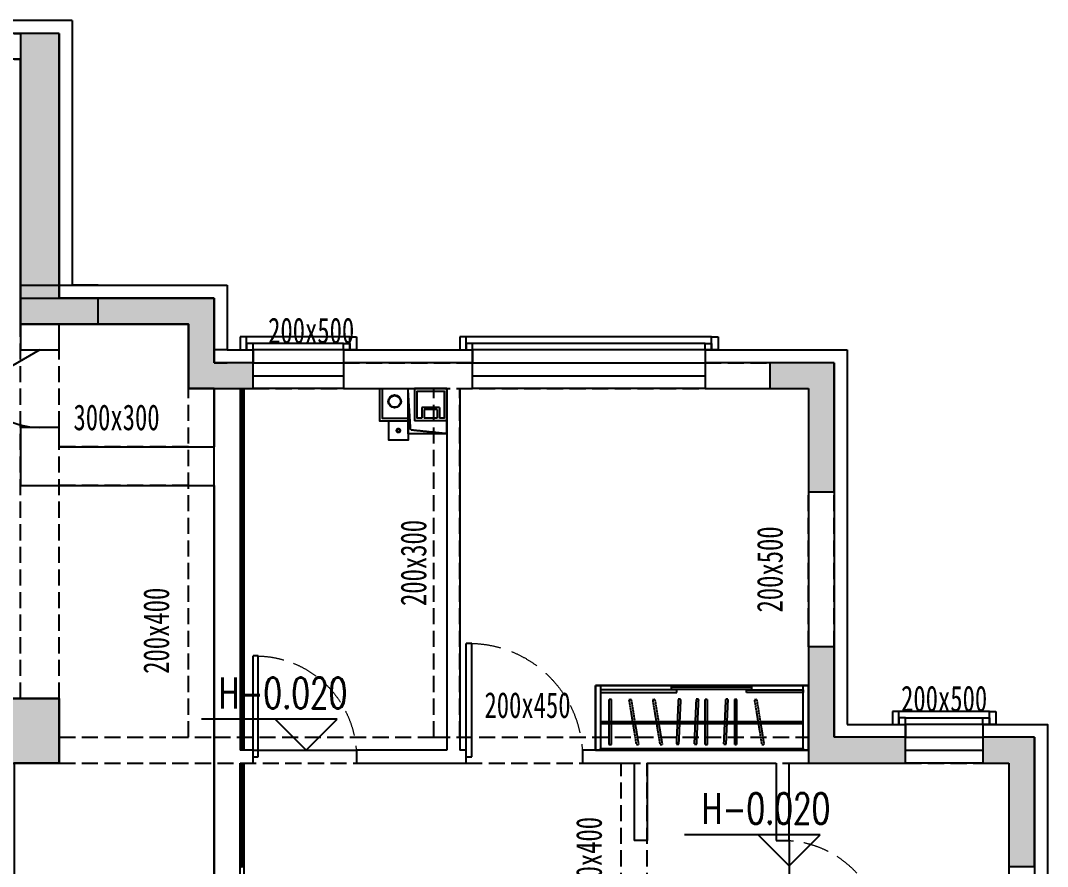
# Model space of a CAD drawing. Header units: millimetres. Extents: x -28014 to 297841, y -81741 to 47579.
# Drawn here: x 116794 to 124744, y 8277 to 14827 of the extents above; entities that cross this region are included whole.
import ezdxf
from ezdxf.enums import TextEntityAlignment as Align

# ---------------------------------------------------------------- set-up
doc = ezdxf.new("R2010")
doc.units = ezdxf.units.MM
doc.header["$MEASUREMENT"] = 0
for name, pattern in [('__DASH', [0.35, 0.25, -0.1]), ('B1户型卧室平面图$0$DASH', [0.35, 0.25, -0.1]), ('DASH', [0.35, 0.25, -0.1])]:
    doc.linetypes.add(name, pattern=pattern)
for name, color, linetype in [('A-墙体-填充墙', 4, 'Continuous'), ('A-墙体-面层', 6, 'Continuous'), ('A-暖通-设备', 20, 'Continuous'), ('A-楼面-下部', 23, 'Continuous'), ('A-楼面-家具', 8, 'Continuous'), ('A-楼面-装饰', 41, 'Continuous'), ('A-注释-填充', 8, 'Continuous'), ('A-注释-标高', 3, 'Continuous'), ('A-立面-线2', 132, 'Continuous'), ('A-结构-梁体', 5, 'DASH'), ('A-设备', 30, 'Continuous'), ('A-门窗', 2, 'Continuous'), ('AR9-剪力墙（柱）填充', 250, 'Continuous'), ('AR9-剪力墙（柱）线', 6, 'Continuous'), ('AR9-墙线', 160, 'Continuous'), ('AR9-建筑幕墙（窗）', 12, 'Continuous'), ('AR9-建筑给排水（立管）', 4, 'Continuous'), ('AR9-梁', 1, 'DASH'), ('FC-平面高差线', 144, 'Continuous'), ('FF-平面文字', 50, 'Continuous'), ('FF-门', 20, 'Continuous'), ('SURFACE', 6, 'Continuous'), ('装饰', 152, 'Continuous')]:
    doc.layers.add(name, color=color, linetype=linetype)
doc.styles.add('_TCH_DIM', font='SIMPLEX', dxfattribs={"bigfont": 'GBCBIG'})
doc.styles.add('宋体', font='', dxfattribs={"width": 0.8})
doc.styles.get('宋体').set_extended_font_data('SimSun')

# ---------------------------------------------------------------- blocks, each defined once
blk = doc.blocks.new('rw332')
at = {"layer": 'AR9-墙线', "ltscale": 10, "extrusion": (0, 0, -1)}
for p, q in [((-250, 0), (-250, -250)), ((0, 0), (-250, 0)), ((0, 0), (0, -250)), ((-193.1, -145), (-193.1, -230)), ((-56.9, -145), (-193.1, -145)), ((-56.9, -145), (-56.9, -230)), ((-175.6, -162.5), (-175.6, -230)), ((-74.4, -162.5), (-175.6, -162.5)), ((-74.4, -162.5), (-74.4, -230)), ((0, -250), (-250, -250))]:
    blk.add_line(p, q, dxfattribs=at)
at = {"layer": 'AR9-墙线', "ltscale": 10}
blk.add_line((-74.4, -230), (-175.6, -230), dxfattribs=at)
at = {"layer": 'AR9-墙线'}
for points in [[(-520, 0), (-520, -250), (-300, -250)], [(-500, 0), (-500, -230), (-300, -230)]]:
    blk.add_lwpolyline(points, dxfattribs=at)
at = {"layer": 'AR9-墙线', "linetype": 'DASH', "ltscale": 0.5}
for points in [[(0, -350), (-300, -350), (-300, 0)], [(0, -350), (-279.5, -320.6), (-300, 0)]]:
    blk.add_lwpolyline(points, dxfattribs=at)
at = {"layer": 'AR9-墙线', "ltscale": 10}
blk.add_lwpolyline([(-193.1, -230), (-230, -230), (-230, -20), (-20, -20), (-20, -230), (-56.9, -230)], dxfattribs=at)
at = {"layer": 'AR9-建筑给排水（立管）'}
for radius in [50, 45]:
    blk.add_circle((-403.7, -98.7), radius, dxfattribs=at)
blk = doc.blocks.new('$DorLib2D$00000001')
for p, q in [((0.45, 0.975), (0.5, 0.975)), ((0.45, 0), (0.45, 0.975)), ((0.5, 0), (0.5, 0.975)), ((0.5, 0), (0.45, 0))]:
    blk.add_line(p, q)
at = {"color": 8, "linetype": '__DASH', "lineweight": 13}
blk.add_arc((0.475, 0), 0.975, 91.46928, 180, dxfattribs=at)
blk = doc.blocks.new('$WINLIB2D$00000001')
at = {"color": 0}
for points in [[(-0.5, 0.5), (-0.5, -0.5)], [(-0.5, 0.5), (0.5, 0.5)], [(0.5, -0.5), (0.5, 0.5)], [(0.5, 0.1667), (-0.5, 0.1667)], [(0.5, -0.1667), (-0.5, -0.1667)], [(-0.5, -0.5), (0.5, -0.5)]]:
    blk.add_lwpolyline(points, dxfattribs=at)
blk = doc.blocks.new('$DorLib2D$00000228')
at = {"color": 0}
blk.add_line((0.5, 0), (0, 0.866), dxfattribs=at)
blk.add_arc((0.5, 0), 1, 120, 180, dxfattribs=at)
blk = doc.blocks.new('$LinePat$岩棉板')
at = {"color": 0}
for p, q in [((0, -17), (12, -67)), ((12, -67), (24, -17))]:
    blk.add_line(p, q, dxfattribs=at)
for centre, start, end in [((12, -17), 0, 180), ((0, -67), 270, 0), ((24, -67), 180, 270)]:
    blk.add_arc(centre, 12, start, end, dxfattribs=at)
at = {"layer": 'Defpoints'}
blk.add_point((0, 0), dxfattribs=at)
at = {"layer": 'Defpoints', "color": 0}
blk.add_point((24, -84), dxfattribs=at)
blk = doc.blocks.new('zz7')
at = {"layer": 'AR9-剪力墙（柱）填充'}
for points in [[(8800, 2550), (8800, 300), (10100, 300), (10100, -200), (10600, -200), (10600, 0), (10300, 0), (10300, 500), (9100, 500), (9100, 2550)], [(14900, -200), (14900, -1000), (15100, -1000), (15100, 0), (14600, 0), (14600, -200)], [(15650, -3100), (15650, -2900), (15100, -2900), (15100, -2200), (14900, -2200), (14900, -3100)], [(8475, -4600), (6625, -4600), (6625, -2600), (6000, -2600), (6000, -3100), (6425, -3100), (6425, -4800), (7450, -4800), (7450, -5100), (7650, -5100), (7650, -4800), (8675, -4800), (8675, -3100), (9100, -3100), (9100, -2600), (8475, -2600)], [(16250, -3100), (16450, -3100), (16450, -3900), (16650, -3900), (16650, -2900), (16250, -2900)]]:
    blk.add_hatch(color=256, dxfattribs=at).paths.add_polyline_path(points)
at = {"layer": 'AR9-剪力墙（柱）线'}
for p, q in [((8800, 2550), (8800, 300)), ((9100, 2550), (8800, 2550)), ((9100, 500), (9100, 2550)), ((10300, 500), (9100, 500)), ((10300, 0), (10300, 500)), ((8800, 300), (10100, 300)), ((10100, 300), (10100, -200)), ((10600, 0), (10300, 0)), ((10600, -200), (10600, 0)), ((15100, 0), (14600, 0)), ((14600, 0), (14600, -200)), ((15100, -1000), (15100, 0)), ((10100, -200), (10600, -200)), ((14600, -200), (14900, -200)), ((14900, -200), (14900, -1000)), ((14900, -1000), (15100, -1000)), ((15100, -2200), (14900, -2200)), ((14900, -2200), (14900, -3100)), ((15100, -2900), (15100, -2200)), ((9100, -2600), (8475, -2600)), ((9100, -3100), (9100, -2600)), ((15650, -2900), (15100, -2900)), ((15650, -3100), (15650, -2900)), ((16650, -2900), (16250, -2900)), ((16250, -2900), (16250, -3100)), ((16650, -3900), (16650, -2900)), ((8675, -3100), (9100, -3100)), ((14900, -3100), (15650, -3100)), ((16250, -3100), (16450, -3100)), ((16450, -3100), (16450, -3900)), ((16450, -3900), (16650, -3900))]:
    blk.add_line(p, q, dxfattribs=at)
blk = doc.blocks.new('dfxgdfh')
at = {"layer": 'AR9-梁', "ltscale": 500}
for p, q in [((6300, 2550), (8800, 2550)), ((6300, 2350), (8800, 2350)), ((8800, -2600), (8800, 300)), ((9100, -2600), (9100, 300)), ((10600, 0), (14600, 0)), ((10100, -2900), (10100, -200)), ((10300, -2900), (10300, -200)), ((10600, -200), (12000, -200)), ((12000, -200), (14600, -200)), ((12000, -2900), (12000, -200)), ((12200, -2900), (12200, -200)), ((10100, -650), (9100, -650)), ((10100, -950), (9100, -950)), ((14900, -2200), (14900, -1000)), ((15100, -2200), (15100, -1000)), ((9099.5, -2900), (10300, -2900)), ((10300, -2900), (12000, -2900)), ((12000, -2900), (14900, -2900)), ((15650, -2900), (16250, -2900)), ((9099.5, -3100), (13650, -3100)), ((13450, -4600), (13450, -3100)), ((13650, -3100), (14900, -3100)), ((13650, -4600), (13650, -3100)), ((15650, -3100), (16250, -3100))]:
    blk.add_line(p, q, dxfattribs=at)
at = {"layer": 'FF-平面文字', "ltscale": 500, "style": '宋体', "width": 0.7}
for s, p in [('200x500', (11050, 250)), ('300x300', (9543.2, -422.2)), ('200x500', (15950, -2600)), ('200x450', (12725, -2650))]:
    blk.add_text(s, height=200, dxfattribs=at).set_placement(p, align=Align.MIDDLE_CENTER)
for s, p in [('200x300', (11841.3, -1550)), ('200x500', (14600, -1600)), ('200x400', (9850, -2075)), ('200x400', (13200, -3850))]:
    blk.add_text(s, height=200, rotation=90, dxfattribs=at).set_placement(p, align=Align.MIDDLE_CENTER)
blk = doc.blocks.new('gfhygfju')
at = {"layer": 'A-注释-标高'}
for p, q in [((-2049.6, 5840), (-3099.5, 5840)), ((-2289.6, 5600), (-2529.6, 5840)), ((-2289.6, 5600), (-2049.6, 5840)), ((1690, 4946), (640.1, 4946)), ((1450, 4706), (1210, 4946)), ((1450, 4706), (1690, 4946))]:
    blk.add_line(p, q, dxfattribs=at)
at = {"layer": 'A-注释-标高', "color": 7, "style": '_TCH_DIM', "width": 0.705882}
for p in [(-2965.1, 5924), (774.5, 5030)]:
    blk.add_text('H-0.020', height=238, dxfattribs=at).set_placement(p)

msp = doc.modelspace()

# ---------------------------------------------------------------- linework, layer by layer
at = {"layer": 'A-墙体-填充墙'}
for p, q in [((117093.663, 14727.271), (113993.663, 14727.271)), ((117093.663, 14727.271), (117093.663, 12677.271)), ((116793.663, 14527.271), (116793.663, 12477.271)), ((117393.664, 12677.271), (117093.663, 12677.271)), ((117393.664, 12477.271), (117393.664, 12677.271)), ((117393.664, 12477.271), (116793.663, 12477.271)), ((116568.664, 9577.271), (117093.164, 9577.271)), ((117093.164, 9577.271), (117093.164, 9077.271))]:
    msp.add_line(p, q, dxfattribs=at)
at = {"layer": 'A-墙体-面层'}
msp.add_line((118393.663, 12777.271), (118393.663, 12277.271), dxfattribs=at)
at = {"layer": 'A-墙体-面层', "ltscale": 0.01}
for points in [[(118523.663, 9177.271), (118523.663, 11977.271), (118523.663, 11977.271), (118523.663, 11977.271), (118523.663, 11977.271)], [(118493.663, 5877.272), (118523.663, 5877.272), (118523.663, 9077.271)]]:
    msp.add_lwpolyline(points, dxfattribs=at)
at = {"layer": 'A-暖通-设备', "const_width": 25}
msp.add_lwpolyline([(119728.663, 11652.272, -1), (119708.663, 11652.272, -1), (119728.663, 11652.272, -1)], format="xyb", dxfattribs=at)
at = {"layer": 'A-楼面-下部', "ltscale": 0.01}
for points in [[(119343.663, 12377.271), (118493.663, 12377.271)], [(122143.664, 12377.271), (120243.664, 12377.271)], [(124293.664, 9477.271), (123593.664, 9477.271)]]:
    msp.add_lwpolyline(points, dxfattribs=at)
at = {"layer": 'A-楼面-家具', "color": 8, "linetype": 'Continuous'}
for p, q in [((121243.663, 9177.271), (121243.663, 9677.271)), ((121243.663, 9677.271), (121283.663, 9677.271)), ((121283.663, 9677.271), (121283.663, 9177.271)), ((121873.663, 9643.938), (121283.663, 9643.938)), ((121283.663, 9643.938), (121283.663, 9623.105)), ((121283.663, 9623.105), (121873.663, 9623.105)), ((121833.663, 9648.105), (121833.663, 9668.938)), ((121833.663, 9668.938), (122453.663, 9668.938)), ((122453.663, 9648.105), (121833.663, 9648.105)), ((121873.663, 9623.105), (121873.663, 9643.938)), ((122413.663, 9623.105), (122413.663, 9643.938)), ((122413.663, 9643.938), (122853.663, 9643.938)), ((122853.663, 9623.105), (122413.663, 9623.105)), ((122453.663, 9668.938), (122453.663, 9648.105)), ((122853.663, 9177.271), (122853.663, 9677.271)), ((122853.663, 9677.271), (122893.663, 9677.271)), ((122853.663, 9643.938), (122853.663, 9623.105)), ((122893.663, 9677.271), (122893.663, 9177.271)), ((121283.663, 9177.271), (121243.663, 9177.271)), ((122893.663, 9177.271), (122853.663, 9177.271))]:
    msp.add_line(p, q, dxfattribs=at)
at = {"layer": 'A-楼面-家具', "color": 8}
for p, q in [((121243.663, 9677.271), (121243.663, 9177.271)), ((122893.663, 9677.271), (121243.663, 9677.271)), ((122893.663, 9177.271), (122893.663, 9677.271)), ((121243.663, 9177.271), (122893.663, 9177.271)), ((121283.663, 9177.271), (121283.663, 9189.771)), ((121283.663, 9189.771), (122853.663, 9189.771)), ((122853.663, 9177.271), (121283.663, 9177.271)), ((122853.663, 9189.771), (122853.663, 9177.271))]:
    msp.add_line(p, q, dxfattribs=at)
at = {"layer": 'A-楼面-家具'}
for p, q in [((121243.663, 9677.271), (122893.663, 9677.271)), ((121243.663, 9177.271), (121243.663, 9677.271)), ((122893.663, 9677.271), (122893.663, 9177.271)), ((122893.663, 9177.271), (121243.663, 9177.271))]:
    msp.add_line(p, q, dxfattribs=at)
at = {"layer": 'A-楼面-家具', "color": 8, "linetype": 'B1户型卧室平面图$0$DASH', "ltscale": 0.5}
for p, q in [((121368.323, 9571.087), (121348.323, 9571.087)), ((121348.323, 9571.087), (121348.323, 9221.087)), ((121368.323, 9221.087), (121368.323, 9571.087)), ((121523.234, 9569.478), (121503.418, 9567.224)), ((121503.418, 9567.224), (121560.238, 9220.441)), ((121580.054, 9222.696), (121523.234, 9569.478)), ((121706.655, 9569.478), (121686.839, 9567.224)), ((121686.839, 9567.224), (121743.659, 9220.441)), ((121763.475, 9222.696), (121706.655, 9569.478)), ((121885.893, 9573.601), (121870.387, 9223.839)), ((121905.88, 9572.985), (121885.893, 9573.601)), ((121890.374, 9223.224), (121905.88, 9572.985)), ((122023.899, 9573.601), (122008.393, 9223.839)), ((122043.885, 9572.985), (122023.899, 9573.601)), ((122028.379, 9223.224), (122043.885, 9572.985)), ((122112.03, 9571.087), (122092.03, 9571.087)), ((122092.03, 9571.087), (122092.03, 9221.087)), ((122112.03, 9221.087), (122112.03, 9571.087)), ((122251.814, 9573.601), (122236.308, 9223.839)), ((122271.8, 9572.985), (122251.814, 9573.601)), ((122256.294, 9223.224), (122271.8, 9572.985)), ((122339.945, 9571.087), (122319.945, 9571.087)), ((122319.945, 9571.087), (122319.945, 9221.087)), ((122339.945, 9221.087), (122339.945, 9571.087)), ((122494.856, 9569.478), (122475.04, 9567.224)), ((122475.04, 9567.224), (122531.859, 9220.441)), ((122551.675, 9222.696), (122494.856, 9569.478)), ((122853.663, 9398.105), (121283.663, 9398.105)), ((122853.663, 9381.438), (121283.663, 9381.438)), ((121560.238, 9220.441), (121580.054, 9222.696)), ((121743.659, 9220.441), (121763.475, 9222.696)), ((121870.387, 9223.839), (121890.374, 9223.224)), ((122008.393, 9223.839), (122028.379, 9223.224)), ((122236.308, 9223.839), (122256.294, 9223.224)), ((122531.859, 9220.441), (122551.675, 9222.696)), ((121348.323, 9221.087), (121368.323, 9221.087)), ((122092.03, 9221.087), (122112.03, 9221.087)), ((122319.945, 9221.087), (122339.945, 9221.087))]:
    msp.add_line(p, q, dxfattribs=at)
at = {"layer": 'A-楼面-装饰', "ltscale": 0.01}
for points in [[(119293.663, 12327.271), (118543.663, 12327.271)], [(122093.664, 12327.271), (120293.664, 12327.271)], [(123643.663, 9427.271), (124243.663, 9427.271)]]:
    msp.add_lwpolyline(points, dxfattribs=at)
at = {"layer": 'A-注释-填充', "ltscale": 0.01}
msp.add_lwpolyline([(115643.663, 5427.271), (118293.663, 5427.271), (118293.663, 11977.271), (118093.664, 11977.271), (118093.664, 12477.271), (116793.663, 12477.271), (116793.664, 14527.271), (114293.664, 14527.272), (114293.663, 12477.271), (113007.453, 12477.271), (112993.663, 12477.271), (112993.663, 11527.271), (114293.663, 11527.271), (114293.663, 9577.271), (117093.664, 9577.271), (117093.664, 9077.271), (116743.664, 9077.271), (116743.663, 7377.271), (115643.664, 7377.271)], close=True, dxfattribs=at)
at = {"layer": 'A-结构-梁体'}
msp.add_lwpolyline([(120093.663, 11627.271), (120093.664, 11977.271)], dxfattribs=at)
at = {"layer": 'A-设备'}
msp.add_lwpolyline([(119793.663, 11727.272), (119793.663, 11577.272), (119643.663, 11577.272), (119643.663, 11727.272)], close=True, dxfattribs=at)
at = {"layer": 'A-门窗'}
msp.add_line((118593.663, 9177.271), (119393.663, 9177.271), dxfattribs=at)
at = {"layer": 'AR9-墙线'}
for p, q in [((116793.663, 12677.271), (118293.663, 12677.271)), ((116793.663, 12677.271), (116793.663, 12277.271)), ((118293.663, 12677.271), (118293.663, 12177.271)), ((117093.663, 12477.271), (118093.663, 12477.271)), ((117093.663, 12277.271), (117093.663, 12477.271)), ((118093.663, 12477.271), (118093.663, 11977.271)), ((116793.663, 12277.271), (117093.663, 12277.271)), ((118293.663, 12177.271), (118393.663, 12177.271)), ((118593.663, 12177.271), (118393.663, 12177.271)), ((118593.663, 11977.271), (118593.663, 12177.271)), ((120193.663, 12177.271), (119293.663, 12177.271)), ((119293.663, 12177.271), (119293.663, 11977.271)), ((120293.663, 12177.271), (120193.663, 12177.271)), ((120293.663, 11977.271), (120293.663, 12177.271)), ((123093.663, 12177.271), (122093.663, 12177.271)), ((122093.663, 12177.271), (122093.663, 11977.271)), ((123093.663, 12177.271), (123093.663, 9277.271)), ((118093.663, 11977.271), (118293.663, 11977.271)), ((118293.663, 11977.271), (118293.663, 11527.271)), ((118493.663, 11977.271), (118493.663, 11427.271)), ((118493.663, 11977.271), (118593.663, 11977.271)), ((119293.663, 11977.271), (120093.663, 11977.271)), ((120093.663, 11977.271), (120093.663, 9177.271)), ((120193.663, 11977.271), (120193.663, 9177.271)), ((120193.663, 11977.271), (120293.663, 11977.271)), ((122093.663, 11977.271), (122893.663, 11977.271)), ((122893.663, 11977.271), (122893.663, 9177.271)), ((117093.663, 11677.271), (116793.663, 11677.271)), ((116793.663, 11677.271), (116793.663, 11227.271)), ((117093.663, 11527.271), (117093.663, 11677.271)), ((117093.663, 11527.271), (118293.663, 11527.271)), ((118493.663, 11427.271), (118493.663, 9177.271)), ((116793.663, 11227.271), (118293.663, 11227.271)), ((118293.663, 11227.271), (118293.663, 9177.271)), ((123643.663, 9277.271), (123093.663, 9277.271)), ((123643.663, 9077.271), (123643.663, 9277.271)), ((124643.663, 9277.271), (124243.663, 9277.271)), ((124243.663, 9277.271), (124243.663, 9077.271)), ((124643.663, 9277.271), (124643.663, 7477.271)), ((118293.663, 9177.271), (118293.663, 5877.272)), ((118593.663, 9177.271), (118493.663, 9177.271)), ((118593.663, 9077.271), (118593.663, 9177.271)), ((120093.663, 9177.271), (119393.663, 9177.271)), ((119393.663, 9177.271), (119393.663, 9077.271)), ((120243.663, 9177.271), (120193.663, 9177.271)), ((120243.663, 9077.271), (120243.663, 9177.271)), ((121543.663, 9177.271), (121143.663, 9177.271)), ((121143.663, 9177.271), (121143.663, 9077.271)), ((121543.663, 9177.271), (122743.663, 9177.271)), ((122743.663, 9177.271), (122893.663, 9177.271)), ((118493.663, 5877.272), (118493.663, 9077.271)), ((118493.663, 9077.271), (118593.663, 9077.271)), ((119393.663, 9077.271), (120193.663, 9077.271)), ((120193.663, 9077.271), (120243.663, 9077.271)), ((121143.663, 9077.271), (121543.663, 9077.271)), ((121543.663, 9077.271), (121543.663, 8477.271)), ((121643.663, 9077.271), (121643.663, 8477.271)), ((121643.663, 9077.271), (122643.663, 9077.271)), ((122643.663, 9077.271), (122643.663, 8477.271)), ((122743.663, 8477.271), (122743.663, 9077.271)), ((122743.663, 9077.271), (122993.663, 9077.271)), ((122993.663, 9077.271), (123643.663, 9077.271)), ((124243.663, 9077.271), (124443.663, 9077.271)), ((124443.663, 9077.271), (124443.663, 7577.271)), ((121643.663, 8477.271), (121543.663, 8477.271)), ((122643.663, 8477.271), (122743.663, 8477.271))]:
    msp.add_line(p, q, dxfattribs=at)
at = {"layer": 'FC-平面高差线', "color": 144}
msp.add_line((122743.663, 8477.271), (122743.663, 7677.271), dxfattribs=at)
msp.add_lwpolyline([(124643.664, 9377.271), (124743.664, 9377.271), (124743.664, 2927.271), (124643.664, 2927.271)], dxfattribs=at)
at = {"layer": 'SURFACE'}
for p, q in [((117193.663, 14827.271), (113893.663, 14827.271)), ((117193.663, 14827.271), (117193.663, 12777.271)), ((116793.663, 12777.271), (118393.663, 12777.271)), ((117393.664, 12777.271), (117193.663, 12777.271)), ((118393.663, 12277.271), (118293.663, 12277.271)), ((118293.663, 12277.271), (118293.663, 12277.271)), ((118393.663, 12277.271), (118593.663, 12277.271)), ((118593.663, 12277.271), (118593.663, 12177.271)), ((119293.663, 12277.271), (119293.663, 12177.271)), ((119293.663, 12277.271), (120193.663, 12277.271)), ((120193.663, 12277.271), (120293.663, 12277.271)), ((120293.663, 12277.271), (120293.663, 12177.271)), ((122093.663, 12277.271), (122093.663, 12177.271)), ((122093.663, 12277.271), (123193.663, 12277.271)), ((123193.663, 12277.271), (123193.663, 9377.271)), ((123193.663, 9377.271), (123643.663, 9377.271)), ((123643.663, 9377.271), (123643.663, 9277.271)), ((124243.663, 9377.271), (124243.663, 9277.271)), ((124243.663, 9377.271), (124643.663, 9377.271))]:
    msp.add_line(p, q, dxfattribs=at)
at = {"layer": '装饰'}
for points in [[(118493.663, 12377.271), (118493.663, 12277.271), (118543.663, 12277.271), (118543.663, 12377.271)], [(118543.663, 12277.271), (118593.663, 12277.271), (118593.663, 12327.271), (118543.663, 12327.271)], [(119343.663, 12277.271), (119293.663, 12277.271), (119293.663, 12327.271), (119343.663, 12327.271)], [(119393.663, 12377.271), (119393.663, 12277.271), (119343.663, 12277.271), (119343.663, 12377.271)], [(120193.663, 12377.271), (120193.663, 12277.271), (120243.663, 12277.271), (120243.663, 12377.271)], [(120243.663, 12277.271), (120293.663, 12277.271), (120293.663, 12327.271), (120243.663, 12327.271)], [(122143.663, 12277.271), (122093.663, 12277.271), (122093.663, 12327.271), (122143.663, 12327.271)], [(122193.663, 12377.271), (122193.663, 12277.271), (122143.663, 12277.271), (122143.663, 12377.271)], [(123543.663, 9477.271), (123543.663, 9377.271), (123593.663, 9377.271), (123593.663, 9477.271)], [(124343.663, 9477.271), (124343.663, 9377.271), (124293.663, 9377.271), (124293.663, 9477.271)], [(123593.663, 9377.271), (123643.663, 9377.271), (123643.663, 9427.271), (123593.663, 9427.271)], [(124293.663, 9377.271), (124243.663, 9377.271), (124243.663, 9427.271), (124293.663, 9427.271)]]:
    msp.add_lwpolyline(points, close=True, dxfattribs=at)

# ---------------------------------------------------------------- block references
msp.add_blockref('zz7', (107993.663, 12177.271))
at = {"layer": 'A-墙体-面层'}
msp.add_blockref('rw332', (120093.663, 11977.271), dxfattribs=at)
at = {"layer": 'A-注释-填充', "yscale": 0.3565137037395431, "zscale": 0.3565137037395431}
for p, xscale, rotation in [((118523.663, 11968.709), -0.3567787968466444, 269.9999999999119), ((118523.663, 11960.146), -0.3567787968466444, 269.9999999999119), ((118523.663, 11951.583), -0.3567787968466444, 269.9999999999119), ((118523.663, 11943.021), -0.3567787968466444, 269.9999999999119), ((118523.663, 11934.458), -0.3567787968466444, 269.9999999999119), ((118523.663, 11925.895), -0.3567787968466444, 269.9999999999119), ((118523.663, 11917.333), -0.3567787968466444, 269.9999999999119), ((118523.663, 11908.77), -0.3567787968466444, 269.9999999999119), ((118523.663, 11900.207), -0.3567787968466444, 269.9999999999119), ((118523.663, 11891.644), -0.3567787968466444, 269.9999999999119), ((118523.663, 11883.082), -0.3567787968466444, 269.9999999999119), ((118523.663, 11874.519), -0.3567787968466444, 269.9999999999119), ((118523.663, 11865.956), -0.3567787968466444, 269.9999999999119), ((118523.663, 11857.394), -0.3567787968466444, 269.9999999999119), ((118523.663, 11848.831), -0.3567787968466444, 269.9999999999119), ((118523.663, 11840.268), -0.3567787968466444, 269.9999999999119), ((118523.663, 11831.706), -0.3567787968466444, 269.9999999999119), ((118523.663, 11823.143), -0.3567787968466444, 269.9999999999119), ((118523.663, 11814.58), -0.3567787968466444, 269.9999999999119), ((118523.663, 11806.018), -0.3567787968466444, 269.9999999999119), ((118523.663, 11797.455), -0.3567787968466444, 269.9999999999119), ((118523.663, 11788.892), -0.3567787968466444, 269.9999999999119), ((118523.663, 11780.329), -0.3567787968466444, 269.9999999999119), ((118523.663, 11771.767), -0.3567787968466444, 269.9999999999119), ((118523.663, 11763.204), -0.3567787968466444, 269.9999999999119), ((118523.663, 11754.641), -0.3567787968466444, 269.9999999999119), ((118523.663, 11746.079), -0.3567787968466444, 269.9999999999119), ((118523.663, 11737.516), -0.3567787968466444, 269.9999999999119), ((118523.663, 11728.953), -0.3567787968466444, 269.9999999999119), ((118523.663, 11720.391), -0.3567787968466444, 269.9999999999119), ((118523.663, 11711.828), -0.3567787968466444, 269.9999999999119), ((118523.663, 11703.265), -0.3567787968466444, 269.9999999999119), ((118523.663, 11694.703), -0.3567787968466444, 269.9999999999119), ((118523.663, 11686.14), -0.3567787968466444, 269.9999999999119), ((118523.663, 11677.577), -0.3567787968466444, 269.9999999999119), ((118523.663, 11669.014), -0.3567787968466444, 269.9999999999119), ((118523.663, 11660.452), -0.3567787968466444, 269.9999999999119), ((118523.663, 11651.889), -0.3567787968466444, 269.9999999999119), ((118523.663, 11643.326), -0.3567787968466444, 269.9999999999119), ((118523.663, 11634.764), -0.3567787968466444, 269.9999999999119), ((118523.663, 11626.201), -0.3567787968466444, 269.9999999999119), ((118523.663, 11617.638), -0.3567787968466444, 269.9999999999119), ((118523.663, 11609.076), -0.3567787968466444, 269.9999999999119), ((118523.663, 11600.513), -0.3567787968466444, 269.9999999999119), ((118523.663, 11591.95), -0.3567787968466444, 269.9999999999119), ((118523.663, 11583.388), -0.3567787968466444, 269.9999999999119), ((118523.663, 11574.825), -0.3567787968466444, 269.9999999999119), ((118523.663, 11566.262), -0.3567787968466444, 269.9999999999119), ((118523.663, 11557.699), -0.3567787968466444, 269.9999999999119), ((118523.663, 11549.137), -0.3567787968466444, 269.9999999999119), ((118523.663, 11540.574), -0.3567787968466444, 269.9999999999119), ((118523.663, 11532.011), -0.3567787968466444, 269.9999999999119), ((118523.663, 11523.449), -0.3567787968466444, 269.9999999999119), ((118523.663, 11514.886), -0.3567787968466444, 269.9999999999119), ((118523.663, 11506.323), -0.3567787968466444, 269.9999999999119), ((118523.663, 11497.761), -0.3567787968466444, 269.9999999999119), ((118523.663, 11489.198), -0.3567787968466444, 269.9999999999119), ((118523.663, 11480.635), -0.3567787968466444, 269.9999999999119), ((118523.663, 11472.073), -0.3567787968466444, 269.9999999999119), ((118523.663, 11463.51), -0.3567787968466444, 269.9999999999119), ((118523.663, 11454.947), -0.3567787968466444, 269.9999999999119), ((118523.663, 11446.384), -0.3567787968466444, 269.9999999999119), ((118523.663, 11437.822), -0.3567787968466444, 269.9999999999119), ((118523.663, 11429.259), -0.3567787968466444, 269.9999999999119), ((118523.663, 11420.696), -0.3567787968466444, 269.9999999999119), ((118523.663, 11412.134), -0.3567787968466444, 269.9999999999119), ((118523.663, 11403.571), -0.3567787968466444, 269.9999999999119), ((118523.663, 11395.008), -0.3567787968466444, 269.9999999999119), ((118523.663, 11386.446), -0.3567787968466444, 269.9999999999119), ((118523.663, 11377.883), -0.3567787968466444, 269.9999999999119), ((118523.663, 11369.32), -0.3567787968466444, 269.9999999999119), ((118523.663, 11360.758), -0.3567787968466444, 269.9999999999119), ((118523.663, 11352.195), -0.3567787968466444, 269.9999999999119), ((118523.663, 11343.632), -0.3567787968466444, 269.9999999999119), ((118523.663, 11335.07), -0.3567787968466444, 269.9999999999119), ((118523.663, 11326.507), -0.3567787968466444, 269.9999999999119), ((118523.663, 11317.944), -0.3567787968466444, 269.9999999999119), ((118523.663, 11309.381), -0.3567787968466444, 269.9999999999119), ((118523.663, 11300.819), -0.3567787968466444, 269.9999999999119), ((118523.663, 11292.256), -0.3567787968466444, 269.9999999999119), ((118523.663, 11283.693), -0.3567787968466444, 269.9999999999119), ((118523.663, 11275.131), -0.3567787968466444, 269.9999999999119), ((118523.663, 11266.568), -0.3567787968466444, 269.9999999999119), ((118523.663, 11258.005), -0.3567787968466444, 269.9999999999119), ((118523.663, 11249.443), -0.3567787968466444, 269.9999999999119), ((118523.663, 11240.88), -0.3567787968466444, 269.9999999999119), ((118523.663, 11232.317), -0.3567787968466444, 269.9999999999119), ((118523.663, 11223.755), -0.3567787968466444, 269.9999999999119), ((118523.663, 11215.192), -0.3567787968466444, 269.9999999999119), ((118523.663, 11206.629), -0.3567787968466444, 269.9999999999119), ((118523.663, 11198.066), -0.3567787968466444, 269.9999999999119), ((118523.663, 11189.504), -0.3567787968466444, 269.9999999999119), ((118523.663, 11180.941), -0.3567787968466444, 269.9999999999119), ((118523.663, 11172.378), -0.3567787968466444, 269.9999999999119), ((118523.663, 11163.816), -0.3567787968466444, 269.9999999999119), ((118523.663, 11155.253), -0.3567787968466444, 269.9999999999119), ((118523.663, 11146.69), -0.3567787968466444, 269.9999999999119), ((118523.663, 11138.128), -0.3567787968466444, 269.9999999999119), ((118523.663, 11129.565), -0.3567787968466444, 269.9999999999119), ((118523.663, 11121.002), -0.3567787968466444, 269.9999999999119), ((118523.663, 11112.44), -0.3567787968466444, 269.9999999999119), ((118523.663, 11103.877), -0.3567787968466444, 269.9999999999119), ((118523.663, 11095.314), -0.3567787968466444, 269.9999999999119), ((118523.663, 11086.751), -0.3567787968466444, 269.9999999999119), ((118523.663, 11078.189), -0.3567787968466444, 269.9999999999119), ((118523.663, 11069.626), -0.3567787968466444, 269.9999999999119), ((118523.663, 11061.063), -0.3567787968466444, 269.9999999999119), ((118523.663, 11052.501), -0.3567787968466444, 269.9999999999119), ((118523.663, 11043.938), -0.3567787968466444, 269.9999999999119), ((118523.663, 11035.375), -0.3567787968466444, 269.9999999999119), ((118523.663, 11026.813), -0.3567787968466444, 269.9999999999119), ((118523.663, 11018.25), -0.3567787968466444, 269.9999999999119), ((118523.663, 11009.687), -0.3567787968466444, 269.9999999999119), ((118523.663, 11001.125), -0.3567787968466444, 269.9999999999119), ((118523.663, 10992.562), -0.3567787968466444, 269.9999999999119), ((118523.663, 10983.999), -0.3567787968466444, 269.9999999999119), ((118523.663, 10975.436), -0.3567787968466444, 269.9999999999119), ((118523.663, 10966.874), -0.3567787968466444, 269.9999999999119), ((118523.663, 10958.311), -0.3567787968466444, 269.9999999999119), ((118523.663, 10949.748), -0.3567787968466444, 269.9999999999119), ((118523.663, 10941.186), -0.3567787968466444, 269.9999999999119), ((118523.663, 10932.623), -0.3567787968466444, 269.9999999999119), ((118523.663, 10924.06), -0.3567787968466444, 269.9999999999119), ((118523.663, 10915.498), -0.3567787968466444, 269.9999999999119), ((118523.663, 10906.935), -0.3567787968466444, 269.9999999999119), ((118523.663, 10898.372), -0.3567787968466444, 269.9999999999119), ((118523.663, 10889.81), -0.3567787968466444, 269.9999999999119), ((118523.663, 10881.247), -0.3567787968466444, 269.9999999999119), ((118523.663, 10872.684), -0.3567787968466444, 269.9999999999119), ((118523.663, 10864.121), -0.3567787968466444, 269.9999999999119), ((118523.663, 10855.559), -0.3567787968466444, 269.9999999999119), ((118523.663, 10846.996), -0.3567787968466444, 269.9999999999119), ((118523.663, 10838.433), -0.3567787968466444, 269.9999999999119), ((118523.663, 10829.871), -0.3567787968466444, 269.9999999999119), ((118523.663, 10821.308), -0.3567787968466444, 269.9999999999119), ((118523.663, 10812.745), -0.3567787968466444, 269.9999999999119), ((118523.663, 10804.183), -0.3567787968466444, 269.9999999999119), ((118523.663, 10795.62), -0.3567787968466444, 269.9999999999119), ((118523.663, 10787.057), -0.3567787968466444, 269.9999999999119), ((118523.663, 10778.495), -0.3567787968466444, 269.9999999999119), ((118523.663, 10769.932), -0.3567787968466444, 269.9999999999119), ((118523.663, 10761.369), -0.3567787968466444, 269.9999999999119), ((118523.663, 10752.807), -0.3567787968466444, 269.9999999999119), ((118523.663, 10744.244), -0.3567787968466444, 269.9999999999119), ((118523.663, 10735.681), -0.3567787968466444, 269.9999999999119), ((118523.663, 10727.118), -0.3567787968466444, 269.9999999999119), ((118523.663, 10718.556), -0.3567787968466444, 269.9999999999119), ((118523.663, 10709.993), -0.3567787968466444, 269.9999999999119), ((118523.663, 10701.43), -0.3567787968466444, 269.9999999999119), ((118523.663, 10692.868), -0.3567787968466444, 269.9999999999119), ((118523.663, 10684.305), -0.3567787968466444, 269.9999999999119), ((118523.663, 10675.742), -0.3567787968466444, 269.9999999999119), ((118523.663, 10667.18), -0.3567787968466444, 269.9999999999119), ((118523.663, 10658.617), -0.3567787968466444, 269.9999999999119), ((118523.663, 10650.054), -0.3567787968466444, 269.9999999999119), ((118523.663, 10641.492), -0.3567787968466444, 269.9999999999119), ((118523.663, 10632.929), -0.3567787968466444, 269.9999999999119), ((118523.663, 10624.366), -0.3567787968466444, 269.9999999999119), ((118523.663, 10615.803), -0.3567787968466444, 269.9999999999119), ((118523.663, 10607.241), -0.3567787968466444, 269.9999999999119), ((118523.663, 10598.678), -0.3567787968466444, 269.9999999999119), ((118523.663, 10590.115), -0.3567787968466444, 269.9999999999119), ((118523.663, 10581.553), -0.3567787968466444, 269.9999999999119), ((118523.663, 10572.99), -0.3567787968466444, 269.9999999999119), ((118523.663, 10564.427), -0.3567787968466444, 269.9999999999119), ((118523.663, 10555.865), -0.3567787968466444, 269.9999999999119), ((118523.663, 10547.302), -0.3567787968466444, 269.9999999999119), ((118523.663, 10538.739), -0.3567787968466444, 269.9999999999119), ((118523.663, 10530.177), -0.3567787968466444, 269.9999999999119), ((118523.663, 10521.614), -0.3567787968466444, 269.9999999999119), ((118523.663, 10513.051), -0.3567787968466444, 269.9999999999119), ((118523.663, 10504.488), -0.3567787968466444, 269.9999999999119), ((118523.663, 10495.926), -0.3567787968466444, 269.9999999999119), ((118523.663, 10487.363), -0.3567787968466444, 269.9999999999119), ((118523.663, 10478.8), -0.3567787968466444, 269.9999999999119), ((118523.663, 10470.238), -0.3567787968466444, 269.9999999999119), ((118523.663, 10461.675), -0.3567787968466444, 269.9999999999119), ((118523.663, 10453.112), -0.3567787968466444, 269.9999999999119), ((118523.663, 10444.55), -0.3567787968466444, 269.9999999999119), ((118523.663, 10435.987), -0.3567787968466444, 269.9999999999119), ((118523.663, 10427.424), -0.3567787968466444, 269.9999999999119), ((118523.663, 10418.862), -0.3567787968466444, 269.9999999999119), ((118523.663, 10410.299), -0.3567787968466444, 269.9999999999119), ((118523.663, 10401.736), -0.3567787968466444, 269.9999999999119), ((118523.663, 10393.173), -0.3567787968466444, 269.9999999999119), ((118523.663, 10384.611), -0.3567787968466444, 269.9999999999119), ((118523.663, 10376.048), -0.3567787968466444, 269.9999999999119), ((118523.663, 10367.485), -0.3567787968466444, 269.9999999999119), ((118523.663, 10358.923), -0.3567787968466444, 269.9999999999119), ((118523.663, 10350.36), -0.3567787968466444, 269.9999999999119), ((118523.663, 10341.797), -0.3567787968466444, 269.9999999999119), ((118523.663, 10333.235), -0.3567787968466444, 269.9999999999119), ((118523.663, 10324.672), -0.3567787968466444, 269.9999999999119), ((118523.663, 10316.109), -0.3567787968466444, 269.9999999999119), ((118523.663, 10307.547), -0.3567787968466444, 269.9999999999119), ((118523.663, 10298.984), -0.3567787968466444, 269.9999999999119), ((118523.663, 10290.421), -0.3567787968466444, 269.9999999999119), ((118523.663, 10281.858), -0.3567787968466444, 269.9999999999119), ((118523.663, 10273.296), -0.3567787968466444, 269.9999999999119), ((118523.663, 10264.733), -0.3567787968466444, 269.9999999999119), ((118523.663, 10256.17), -0.3567787968466444, 269.9999999999119), ((118523.663, 10247.608), -0.3567787968466444, 269.9999999999119), ((118523.663, 10239.045), -0.3567787968466444, 269.9999999999119), ((118523.663, 10230.482), -0.3567787968466444, 269.9999999999119), ((118523.663, 10221.92), -0.3567787968466444, 269.9999999999119), ((118523.663, 10213.357), -0.3567787968466444, 269.9999999999119), ((118523.663, 10204.794), -0.3567787968466444, 269.9999999999119), ((118523.663, 10196.232), -0.3567787968466444, 269.9999999999119), ((118523.663, 10187.669), -0.3567787968466444, 269.9999999999119), ((118523.663, 10179.106), -0.3567787968466444, 269.9999999999119), ((118523.663, 10170.544), -0.3567787968466444, 269.9999999999119), ((118523.663, 10161.981), -0.3567787968466444, 269.9999999999119), ((118523.663, 10153.418), -0.3567787968466444, 269.9999999999119), ((118523.663, 10144.855), -0.3567787968466444, 269.9999999999119), ((118523.663, 10136.293), -0.3567787968466444, 269.9999999999119), ((118523.663, 10127.73), -0.3567787968466444, 269.9999999999119), ((118523.663, 10119.167), -0.3567787968466444, 269.9999999999119), ((118523.663, 10110.605), -0.3567787968466444, 269.9999999999119), ((118523.663, 10102.042), -0.3567787968466444, 269.9999999999119), ((118523.663, 10093.479), -0.3567787968466444, 269.9999999999119), ((118523.663, 10084.917), -0.3567787968466444, 269.9999999999119), ((118523.663, 10076.354), -0.3567787968466444, 269.9999999999119), ((118523.663, 10067.791), -0.3567787968466444, 269.9999999999119), ((118523.663, 10059.229), -0.3567787968466444, 269.9999999999119), ((118523.663, 10050.666), -0.3567787968466444, 269.9999999999119), ((118523.663, 10042.103), -0.3567787968466444, 269.9999999999119), ((118523.663, 10033.54), -0.3567787968466444, 269.9999999999119), ((118523.663, 10024.978), -0.3567787968466444, 269.9999999999119), ((118523.663, 10016.415), -0.3567787968466444, 269.9999999999119), ((118523.663, 10007.852), -0.3567787968466444, 269.9999999999119), ((118523.663, 9999.29), -0.3567787968466444, 269.9999999999119), ((118523.663, 9990.727), -0.3567787968466444, 269.9999999999119), ((118523.663, 9982.164), -0.3567787968466444, 269.9999999999119), ((118523.663, 9973.602), -0.3567787968466444, 269.9999999999119), ((118523.663, 9965.039), -0.3567787968466444, 269.9999999999119), ((118523.663, 9956.476), -0.3567787968466444, 269.9999999999119), ((118523.663, 9947.914), -0.3567787968466444, 269.9999999999119), ((118523.663, 9939.351), -0.3567787968466444, 269.9999999999119), ((118523.663, 9930.788), -0.3567787968466444, 269.9999999999119), ((118523.663, 9922.225), -0.3567787968466444, 269.9999999999119), ((118523.663, 9913.663), -0.3567787968466444, 269.9999999999119), ((118523.663, 9905.1), -0.3567787968466444, 269.9999999999119), ((118523.663, 9896.537), -0.3567787968466444, 269.9999999999119), ((118523.663, 9887.975), -0.3567787968466444, 269.9999999999119), ((118523.663, 9879.412), -0.3567787968466444, 269.9999999999119), ((118523.663, 9870.849), -0.3567787968466444, 269.9999999999119), ((118523.663, 9862.287), -0.3567787968466444, 269.9999999999119), ((118523.663, 9853.724), -0.3567787968466444, 269.9999999999119), ((118523.663, 9845.161), -0.3567787968466444, 269.9999999999119), ((118523.663, 9836.599), -0.3567787968466444, 269.9999999999119), ((118523.663, 9828.036), -0.3567787968466444, 269.9999999999119), ((118523.663, 9819.473), -0.3567787968466444, 269.9999999999119), ((118523.663, 9810.91), -0.3567787968466444, 269.9999999999119), ((118523.663, 9802.348), -0.3567787968466444, 269.9999999999119), ((118523.663, 9793.785), -0.3567787968466444, 269.9999999999119), ((118523.663, 9785.222), -0.3567787968466444, 269.9999999999119), ((118523.663, 9776.66), -0.3567787968466444, 269.9999999999119), ((118523.663, 9768.097), -0.3567787968466444, 269.9999999999119), ((118523.663, 9759.534), -0.3567787968466444, 269.9999999999119), ((118523.663, 9750.972), -0.3567787968466444, 269.9999999999119), ((118523.663, 9742.409), -0.3567787968466444, 269.9999999999119), ((118523.663, 9733.846), -0.3567787968466444, 269.9999999999119), ((118523.663, 9725.284), -0.3567787968466444, 269.9999999999119), ((118523.663, 9716.721), -0.3567787968466444, 269.9999999999119), ((118523.663, 9708.158), -0.3567787968466444, 269.9999999999119), ((118523.663, 9699.595), -0.3567787968466444, 269.9999999999119), ((118523.663, 9691.033), -0.3567787968466444, 269.9999999999119), ((118523.663, 9682.47), -0.3567787968466444, 269.9999999999119), ((118523.663, 9673.907), -0.3567787968466444, 269.9999999999119), ((118523.663, 9665.345), -0.3567787968466444, 269.9999999999119), ((118523.663, 9656.782), -0.3567787968466444, 269.9999999999119), ((118523.663, 9648.219), -0.3567787968466444, 269.9999999999119), ((118523.663, 9639.657), -0.3567787968466444, 269.9999999999119), ((118523.663, 9631.094), -0.3567787968466444, 269.9999999999119), ((118523.663, 9622.531), -0.3567787968466444, 269.9999999999119), ((118523.663, 9613.969), -0.3567787968466444, 269.9999999999119), ((118523.663, 9605.406), -0.3567787968466444, 269.9999999999119), ((118523.663, 9596.843), -0.3567787968466444, 269.9999999999119), ((118523.663, 9588.281), -0.3567787968466444, 269.9999999999119), ((118523.663, 9579.718), -0.3567787968466444, 269.9999999999119), ((118523.663, 9571.155), -0.3567787968466444, 269.9999999999119), ((118523.663, 9562.592), -0.3567787968466444, 269.9999999999119), ((118523.663, 9554.03), -0.3567787968466444, 269.9999999999119), ((118523.663, 9545.467), -0.3567787968466444, 269.9999999999119), ((118523.663, 9536.904), -0.3567787968466444, 269.9999999999119), ((118523.663, 9528.342), -0.3567787968466444, 269.9999999999119), ((118523.663, 9519.779), -0.3567787968466444, 269.9999999999119), ((118523.663, 9511.216), -0.3567787968466444, 269.9999999999119), ((118523.663, 9502.654), -0.3567787968466444, 269.9999999999119), ((118523.663, 9494.091), -0.3567787968466444, 269.9999999999119), ((118523.663, 9485.528), -0.3567787968466444, 269.9999999999119), ((118523.663, 9476.966), -0.3567787968466444, 269.9999999999119), ((118523.663, 9468.403), -0.3567787968466444, 269.9999999999119), ((118523.663, 9459.84), -0.3567787968466444, 269.9999999999119), ((118523.663, 9451.277), -0.3567787968466444, 269.9999999999119), ((118523.663, 9442.715), -0.3567787968466444, 269.9999999999119), ((118523.663, 9434.152), -0.3567787968466444, 269.9999999999119), ((118523.663, 9425.589), -0.3567787968466444, 269.9999999999119), ((118523.663, 9417.027), -0.3567787968466444, 269.9999999999119), ((118523.663, 9408.464), -0.3567787968466444, 269.9999999999119), ((118523.663, 9399.901), -0.3567787968466444, 269.9999999999119), ((118523.663, 9391.339), -0.3567787968466444, 269.9999999999119), ((118523.663, 9382.776), -0.3567787968466444, 269.9999999999119), ((118523.663, 9374.213), -0.3567787968466444, 269.9999999999119), ((118523.663, 9365.651), -0.3567787968466444, 269.9999999999119), ((118523.663, 9357.088), -0.3567787968466444, 269.9999999999119), ((118523.663, 9348.525), -0.3567787968466444, 269.9999999999119), ((118523.663, 9339.962), -0.3567787968466444, 269.9999999999119), ((118523.663, 9331.4), -0.3567787968466444, 269.9999999999119), ((118523.663, 9322.837), -0.3567787968466444, 269.9999999999119), ((118523.663, 9314.274), -0.3567787968466444, 269.9999999999119), ((118523.663, 9305.712), -0.3567787968466444, 269.9999999999119), ((118523.663, 9297.149), -0.3567787968466444, 269.9999999999119), ((118523.663, 9288.586), -0.3567787968466444, 269.9999999999119), ((118523.663, 9280.024), -0.3567787968466444, 269.9999999999119), ((118523.663, 9271.461), -0.3567787968466444, 269.9999999999119), ((118523.663, 9262.898), -0.3567787968466444, 269.9999999999119), ((118523.663, 9254.336), -0.3567787968466444, 269.9999999999119), ((118523.663, 9245.773), -0.3567787968466444, 269.9999999999119), ((118523.663, 9237.21), -0.3567787968466444, 269.9999999999119), ((118523.663, 9228.647), -0.3567787968466444, 269.9999999999119), ((118523.663, 9220.085), -0.3567787968466444, 269.9999999999119), ((118523.663, 9211.522), -0.3567787968466444, 269.9999999999119), ((118523.663, 9202.959), -0.3567787968466444, 269.9999999999119), ((118523.663, 9194.397), -0.3567787968466444, 269.9999999999119), ((118523.663, 9185.834), -0.3567787968466444, 269.9999999999119), ((118523.663, 9177.271), -0.3567787968466444, 269.9999999999119), ((118523.663, 9068.692), -0.3574619920922241, 269.9999999999114), ((118523.663, 9060.113), -0.3574619920922241, 269.9999999999114), ((118523.663, 9051.534), -0.3574619920922241, 269.9999999999114), ((118523.663, 9042.955), -0.3574619920922241, 269.9999999999114), ((118523.663, 9034.376), -0.3574619920922241, 269.9999999999114), ((118523.663, 9025.797), -0.3574619920922241, 269.9999999999114), ((118523.663, 9017.218), -0.3574619920922241, 269.9999999999114), ((118523.663, 9008.639), -0.3574619920922241, 269.9999999999114), ((118523.663, 9000.06), -0.3574619920922241, 269.9999999999114), ((118523.663, 8991.48), -0.3574619920922241, 269.9999999999114), ((118523.663, 8982.901), -0.3574619920922241, 269.9999999999114), ((118523.663, 8974.322), -0.3574619920922241, 269.9999999999114), ((118523.663, 8965.743), -0.3574619920922241, 269.9999999999114), ((118523.663, 8957.164), -0.3574619920922241, 269.9999999999114), ((118523.663, 8948.585), -0.3574619920922241, 269.9999999999114), ((118523.663, 8940.006), -0.3574619920922241, 269.9999999999114), ((118523.663, 8931.427), -0.3574619920922241, 269.9999999999114), ((118523.663, 8922.848), -0.3574619920922241, 269.9999999999114), ((118523.663, 8914.269), -0.3574619920922241, 269.9999999999114), ((118523.663, 8905.69), -0.3574619920922241, 269.9999999999114), ((118523.663, 8897.11), -0.3574619920922241, 269.9999999999114), ((118523.663, 8888.531), -0.3574619920922241, 269.9999999999114), ((118523.663, 8879.952), -0.3574619920922241, 269.9999999999114), ((118523.663, 8871.373), -0.3574619920922241, 269.9999999999114), ((118523.663, 8862.794), -0.3574619920922241, 269.9999999999114), ((118523.663, 8854.215), -0.3574619920922241, 269.9999999999114), ((118523.663, 8845.636), -0.3574619920922241, 269.9999999999114), ((118523.663, 8837.057), -0.3574619920922241, 269.9999999999114), ((118523.663, 8828.478), -0.3574619920922241, 269.9999999999114), ((118523.663, 8819.899), -0.3574619920922241, 269.9999999999114), ((118523.663, 8811.32), -0.3574619920922241, 269.9999999999114), ((118523.663, 8802.741), -0.3574619920922241, 269.9999999999114), ((118523.663, 8794.161), -0.3574619920922241, 269.9999999999114), ((118523.663, 8785.582), -0.3574619920922241, 269.9999999999114), ((118523.663, 8777.003), -0.3574619920922241, 269.9999999999114), ((118523.663, 8768.424), -0.3574619920922241, 269.9999999999114), ((118523.663, 8759.845), -0.3574619920922241, 269.9999999999114), ((118523.663, 8751.266), -0.3574619920922241, 269.9999999999114), ((118523.663, 8742.687), -0.3574619920922241, 269.9999999999114), ((118523.663, 8734.108), -0.3574619920922241, 269.9999999999114), ((118523.663, 8725.529), -0.3574619920922241, 269.9999999999114), ((118523.663, 8716.95), -0.3574619920922241, 269.9999999999114), ((118523.663, 8708.371), -0.3574619920922241, 269.9999999999114), ((118523.663, 8699.791), -0.3574619920922241, 269.9999999999114), ((118523.663, 8691.212), -0.3574619920922241, 269.9999999999114), ((118523.663, 8682.633), -0.3574619920922241, 269.9999999999114), ((118523.663, 8674.054), -0.3574619920922241, 269.9999999999114), ((118523.663, 8665.475), -0.3574619920922241, 269.9999999999114), ((118523.663, 8656.896), -0.3574619920922241, 269.9999999999114), ((118523.663, 8648.317), -0.3574619920922241, 269.9999999999114), ((118523.663, 8639.738), -0.3574619920922241, 269.9999999999114), ((118523.663, 8631.159), -0.3574619920922241, 269.9999999999114), ((118523.663, 8622.58), -0.3574619920922241, 269.9999999999114), ((118523.663, 8614.001), -0.3574619920922241, 269.9999999999114), ((118523.663, 8605.422), -0.3574619920922241, 269.9999999999114), ((118523.663, 8596.842), -0.3574619920922241, 269.9999999999114), ((118523.663, 8588.263), -0.3574619920922241, 269.9999999999114), ((118523.663, 8579.684), -0.3574619920922241, 269.9999999999114), ((118523.663, 8571.105), -0.3574619920922241, 269.9999999999114), ((118523.663, 8562.526), -0.3574619920922241, 269.9999999999114), ((118523.663, 8553.947), -0.3574619920922241, 269.9999999999114), ((118523.663, 8545.368), -0.3574619920922241, 269.9999999999114), ((118523.663, 8536.789), -0.3574619920922241, 269.9999999999114), ((118523.663, 8528.21), -0.3574619920922241, 269.9999999999114), ((118523.663, 8519.631), -0.3574619920922241, 269.9999999999114), ((118523.663, 8511.052), -0.3574619920922241, 269.9999999999114), ((118523.663, 8502.472), -0.3574619920922241, 269.9999999999114), ((118523.663, 8493.893), -0.3574619920922241, 269.9999999999114), ((118523.663, 8485.314), -0.3574619920922241, 269.9999999999114), ((118523.663, 8476.735), -0.3574619920922241, 269.9999999999114), ((118523.663, 8468.156), -0.3574619920922241, 269.9999999999114), ((118523.663, 8459.577), -0.3574619920922241, 269.9999999999114), ((118523.663, 8450.998), -0.3574619920922241, 269.9999999999114), ((118523.663, 8442.419), -0.3574619920922241, 269.9999999999114), ((118523.663, 8433.84), -0.3574619920922241, 269.9999999999114), ((118523.663, 8425.261), -0.3574619920922241, 269.9999999999114), ((118523.663, 8416.682), -0.3574619920922241, 269.9999999999114), ((118523.663, 8408.102), -0.3574619920922241, 269.9999999999114), ((118523.663, 8399.523), -0.3574619920922241, 269.9999999999114), ((118523.663, 8390.944), -0.3574619920922241, 269.9999999999114), ((118523.663, 8382.365), -0.3574619920922241, 269.9999999999114), ((118523.663, 8373.786), -0.3574619920922241, 269.9999999999114), ((118523.663, 8365.207), -0.3574619920922241, 269.9999999999114), ((118523.663, 8356.628), -0.3574619920922241, 269.9999999999114), ((118523.663, 8348.049), -0.3574619920922241, 269.9999999999114), ((118523.663, 8339.47), -0.3574619920922241, 269.9999999999114), ((118523.663, 8330.891), -0.3574619920922241, 269.9999999999114), ((118523.663, 8322.312), -0.3574619920922241, 269.9999999999114), ((118523.663, 8313.733), -0.3574619920922241, 269.9999999999114), ((118523.663, 8305.153), -0.3574619920922241, 269.9999999999114), ((118523.663, 8296.574), -0.3574619920922241, 269.9999999999114), ((118523.663, 8287.995), -0.3574619920922241, 269.9999999999114), ((118523.663, 8279.416), -0.3574619920922241, 269.9999999999114), ((118523.663, 8270.837), -0.3574619920922241, 269.9999999999114)]:
    msp.add_blockref('$LinePat$岩棉板', p, dxfattribs=dict(at, xscale=xscale, rotation=rotation))
at = {"layer": 'A-立面-线2'}
msp.add_blockref('gfhygfju', (121293.664, 3577.271), dxfattribs=at)
at = {"layer": 'AR9-建筑幕墙（窗）', "yscale": 300}
for p, xscale, zscale in [((118943.663, 12127.271), -700, -700), ((121193.663, 12127.271), -1800, -1800)]:
    msp.add_blockref('$WINLIB2D$00000001', p, dxfattribs=dict(at, xscale=xscale, zscale=zscale))
at = {"layer": 'AR9-梁', "color": 144}
msp.add_blockref('dfxgdfh', (107993.664, 12177.271), dxfattribs=at)
at = {"layer": 'FF-门'}
for name, p, xscale, yscale, zscale, rotation in [('$DorLib2D$00000228', (116943.663, 11977.271), -600, -600, -600, 270.0000000001508), ('$DorLib2D$00000001', (122693.663, 8077.271), 800, 800, 800, 270.0000000000078)]:
    msp.add_blockref(name, p, dxfattribs=dict(at, xscale=xscale, yscale=yscale, zscale=zscale, rotation=rotation))
for name, p, xscale, yscale, zscale in [('$DorLib2D$00000001', (120693.663, 9127.271), -900, 900, -900), ('$DorLib2D$00000001', (118993.663, 9127.271), -800, 800, -800), ('$WINLIB2D$00000001', (123943.663, 9227.271), -599.9999999616994, 300, -599.9999999616994)]:
    msp.add_blockref(name, p, dxfattribs=dict(at, xscale=xscale, yscale=yscale, zscale=zscale))

doc.saveas('drawing.dxf')
